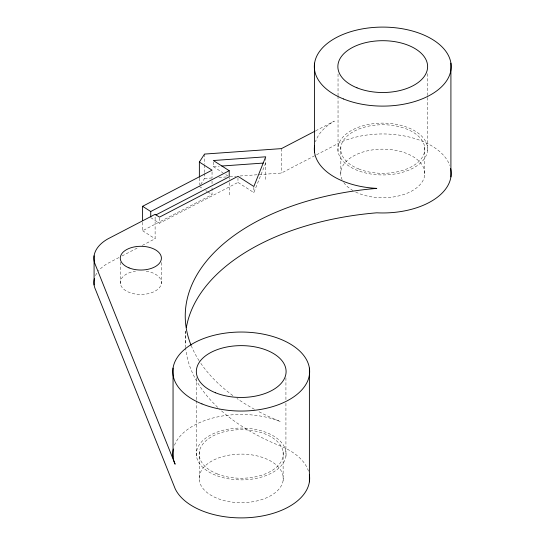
<?xml version="1.0" encoding="UTF-8"?>
<svg xmlns="http://www.w3.org/2000/svg" width="545" height="545" viewBox="0 0 545 545"><rect width="100%" height="100%" fill="white"/><g stroke="black" fill="none" stroke-linecap="round" stroke-linejoin="round"><path stroke-width="0.41" stroke-dasharray="2.73 2.04" d="M237.967 177.84L237.967 182.418L253.847 192.596L265.708 162.907L264.018 163.03M200.655 184.483L204.525 178.501L204.525 173.446M315.725 130.786L334.358 121.099A68.425 39.506 0 0 0 315.473 141.795M142.599 222.305L142.599 230.726L212.046 194.606L212.046 187.03M150.733 217.625L159.494 223.239L237.967 182.418M118.953 257.553L107.658 263.433A46.931 27.093 0 0 0 98.304 271.137M121.971 255.987L138.539 247.369M142.306 245.407L155.114 238.744L155.114 214.321M240.032 175.981L281.452 173.037L334.358 145.515A68.425 39.506 0 0 1 402.367 135.61A68.425 39.506 0 0 1 449.761 165.462M213.327 162.049L213.327 166.627L219.24 166.211M204.525 178.501L212.134 177.963M218.899 177.479L226.502 176.941M229.888 176.703L235.801 176.28M213.327 166.627L222.994 172.826M225.759 174.591L227.83 175.919M199.368 186.479L202.89 188.734M205.71 190.546L207.114 191.445M207.822 191.895L212.046 194.606M142.599 230.726L155.114 238.744M353.003 190.627L348.289 187.385A42.06 24.287 0 0 1 343.657 182.418M427.45 73.698L427.45 151.292A44.874 25.908 0 0 1 357.002 170.258A44.874 25.908 0 0 1 363.781 125.548A44.874 25.908 0 0 1 427.45 151.292M424.644 146.912L424.644 175.572M340.843 146.912L340.843 175.572M338.036 73.963L338.036 95.791M338.036 96.056L338.036 151.292M285.927 377.787L285.927 400.146M285.927 403.28L285.927 456.226A44.874 25.908 0 0 1 215.479 475.192A44.874 25.908 0 0 1 222.251 430.489A44.874 25.908 0 0 1 285.927 456.226M283.121 451.853L283.121 480.513A42.06 24.287 0 0 1 217.094 498.287A42.06 24.287 0 0 1 223.443 456.383A42.06 24.287 0 0 1 283.121 480.513M281.452 148.615L281.452 173.037M265.708 157.566L265.708 181.226M253.847 187.255L253.847 192.596M229.213 177.636L229.213 179.305M229.213 182.636L229.213 195.124M212.046 171.866L212.046 177.765M212.046 181.131L212.046 183.658M204.525 154.078L204.525 164.188M204.525 165.026L204.525 172.608M199.368 178.058L199.368 184.796M199.32 451.853L199.32 480.513M196.513 377.787L196.513 400.146M196.513 400.732L196.513 456.226M185.355 330.978L185.355 344.454M161.327 262.567L161.327 283.625M159.494 217.891L159.494 223.239M120.356 262.186L120.356 283.625M174.489 445.231A68.425 39.506 0 0 1 280.471 421.612A223.307 128.927 0 0 1 257.397 410.903M308.49 471.153A68.425 39.506 0 0 0 280.471 446.035A223.307 128.927 0 0 1 219.587 409.118M254.42 409.288A223.307 128.927 0 0 1 236.986 398.524M232.851 395.568A223.307 128.927 0 0 1 199.565 361.424M199.116 360.729A223.307 128.927 0 0 1 191.452 346.184M217.721 407.374A223.307 128.927 0 0 1 185.688 348.521M185.6 347.703A223.307 128.927 0 0 1 185.791 331.428M95.511 275.579A46.931 27.093 0 0 1 97.371 272.377M146.162 271.124A20.567 11.874 0 0 1 157.682 289.402A20.567 11.874 0 0 1 123.994 289.402A20.567 11.874 0 0 1 135.514 271.124M342.117 179.741A42.06 24.287 0 0 1 385.192 149.207A42.06 24.287 0 0 1 421.837 182.418A42.06 24.287 0 0 1 355.708 192.058M217.094 473.864A42.06 24.287 0 0 0 283.121 456.09A42.06 24.287 0 0 0 223.443 431.96A42.06 24.287 0 0 0 217.094 473.864M358.617 168.923A42.06 24.287 0 0 0 424.644 151.149A42.06 24.287 0 0 0 364.966 127.019A42.06 24.287 0 0 0 358.617 168.923"/><path stroke-width="0.82" d="M199.368 177.214L199.368 162.056L204.525 154.078L281.452 148.615L314.983 131.175M142.599 220.623L142.599 206.303L212.046 170.183L199.368 162.056M142.599 206.303L150.733 211.515L229.213 170.701L229.213 176.805L156.02 214.873M221.774 166.027L263.174 163.084M229.213 170.701L213.327 160.523L265.708 156.803L253.847 186.492L237.967 176.314L159.494 217.128L155.114 214.321L107.658 239.01A46.931 27.093 0 0 0 95.511 265.177L175.122 464.197A68.425 39.506 0 0 1 173.337 449.005M450.913 63.166L450.913 176.9M314.574 63.166L314.574 152.477M309.39 368.1L309.39 481.834M173.051 368.1L173.051 457.412M150.733 211.515L150.733 216.862M94.087 255.803L94.087 284.953M191.138 345.428A223.307 128.927 0 0 1 376.779 188.386A68.425 39.506 0 0 1 314.574 145.59M186.39 327.375A223.307 128.927 0 0 1 376.779 212.809A68.425 39.506 0 0 0 450.633 168.494M94.408 278.665A46.931 27.093 0 0 0 95.511 289.599L175.122 488.62A68.425 39.506 0 0 0 253.105 517.3A68.425 39.506 0 0 0 309.39 474.954M215.479 392.768A44.874 25.908 0 0 0 285.927 373.802A44.874 25.908 0 0 0 222.251 348.064A44.874 25.908 0 0 0 215.479 392.768M201.97 403.906A68.425 39.506 0 0 0 309.39 374.987A68.425 39.506 0 0 0 212.298 335.74A68.425 39.506 0 0 0 201.97 403.906M343.493 98.965A68.425 39.506 0 0 0 450.913 70.046A68.425 39.506 0 0 0 353.828 30.799A68.425 39.506 0 0 0 343.493 98.965M357.002 87.827A44.874 25.908 0 0 0 427.45 68.868A44.874 25.908 0 0 0 363.781 43.123A44.874 25.908 0 0 0 357.002 87.827M129.042 267.895A20.567 11.874 0 0 0 161.327 259.202A20.567 11.874 0 0 0 132.149 247.41A20.567 11.874 0 0 0 129.042 267.895"/></g></svg>
